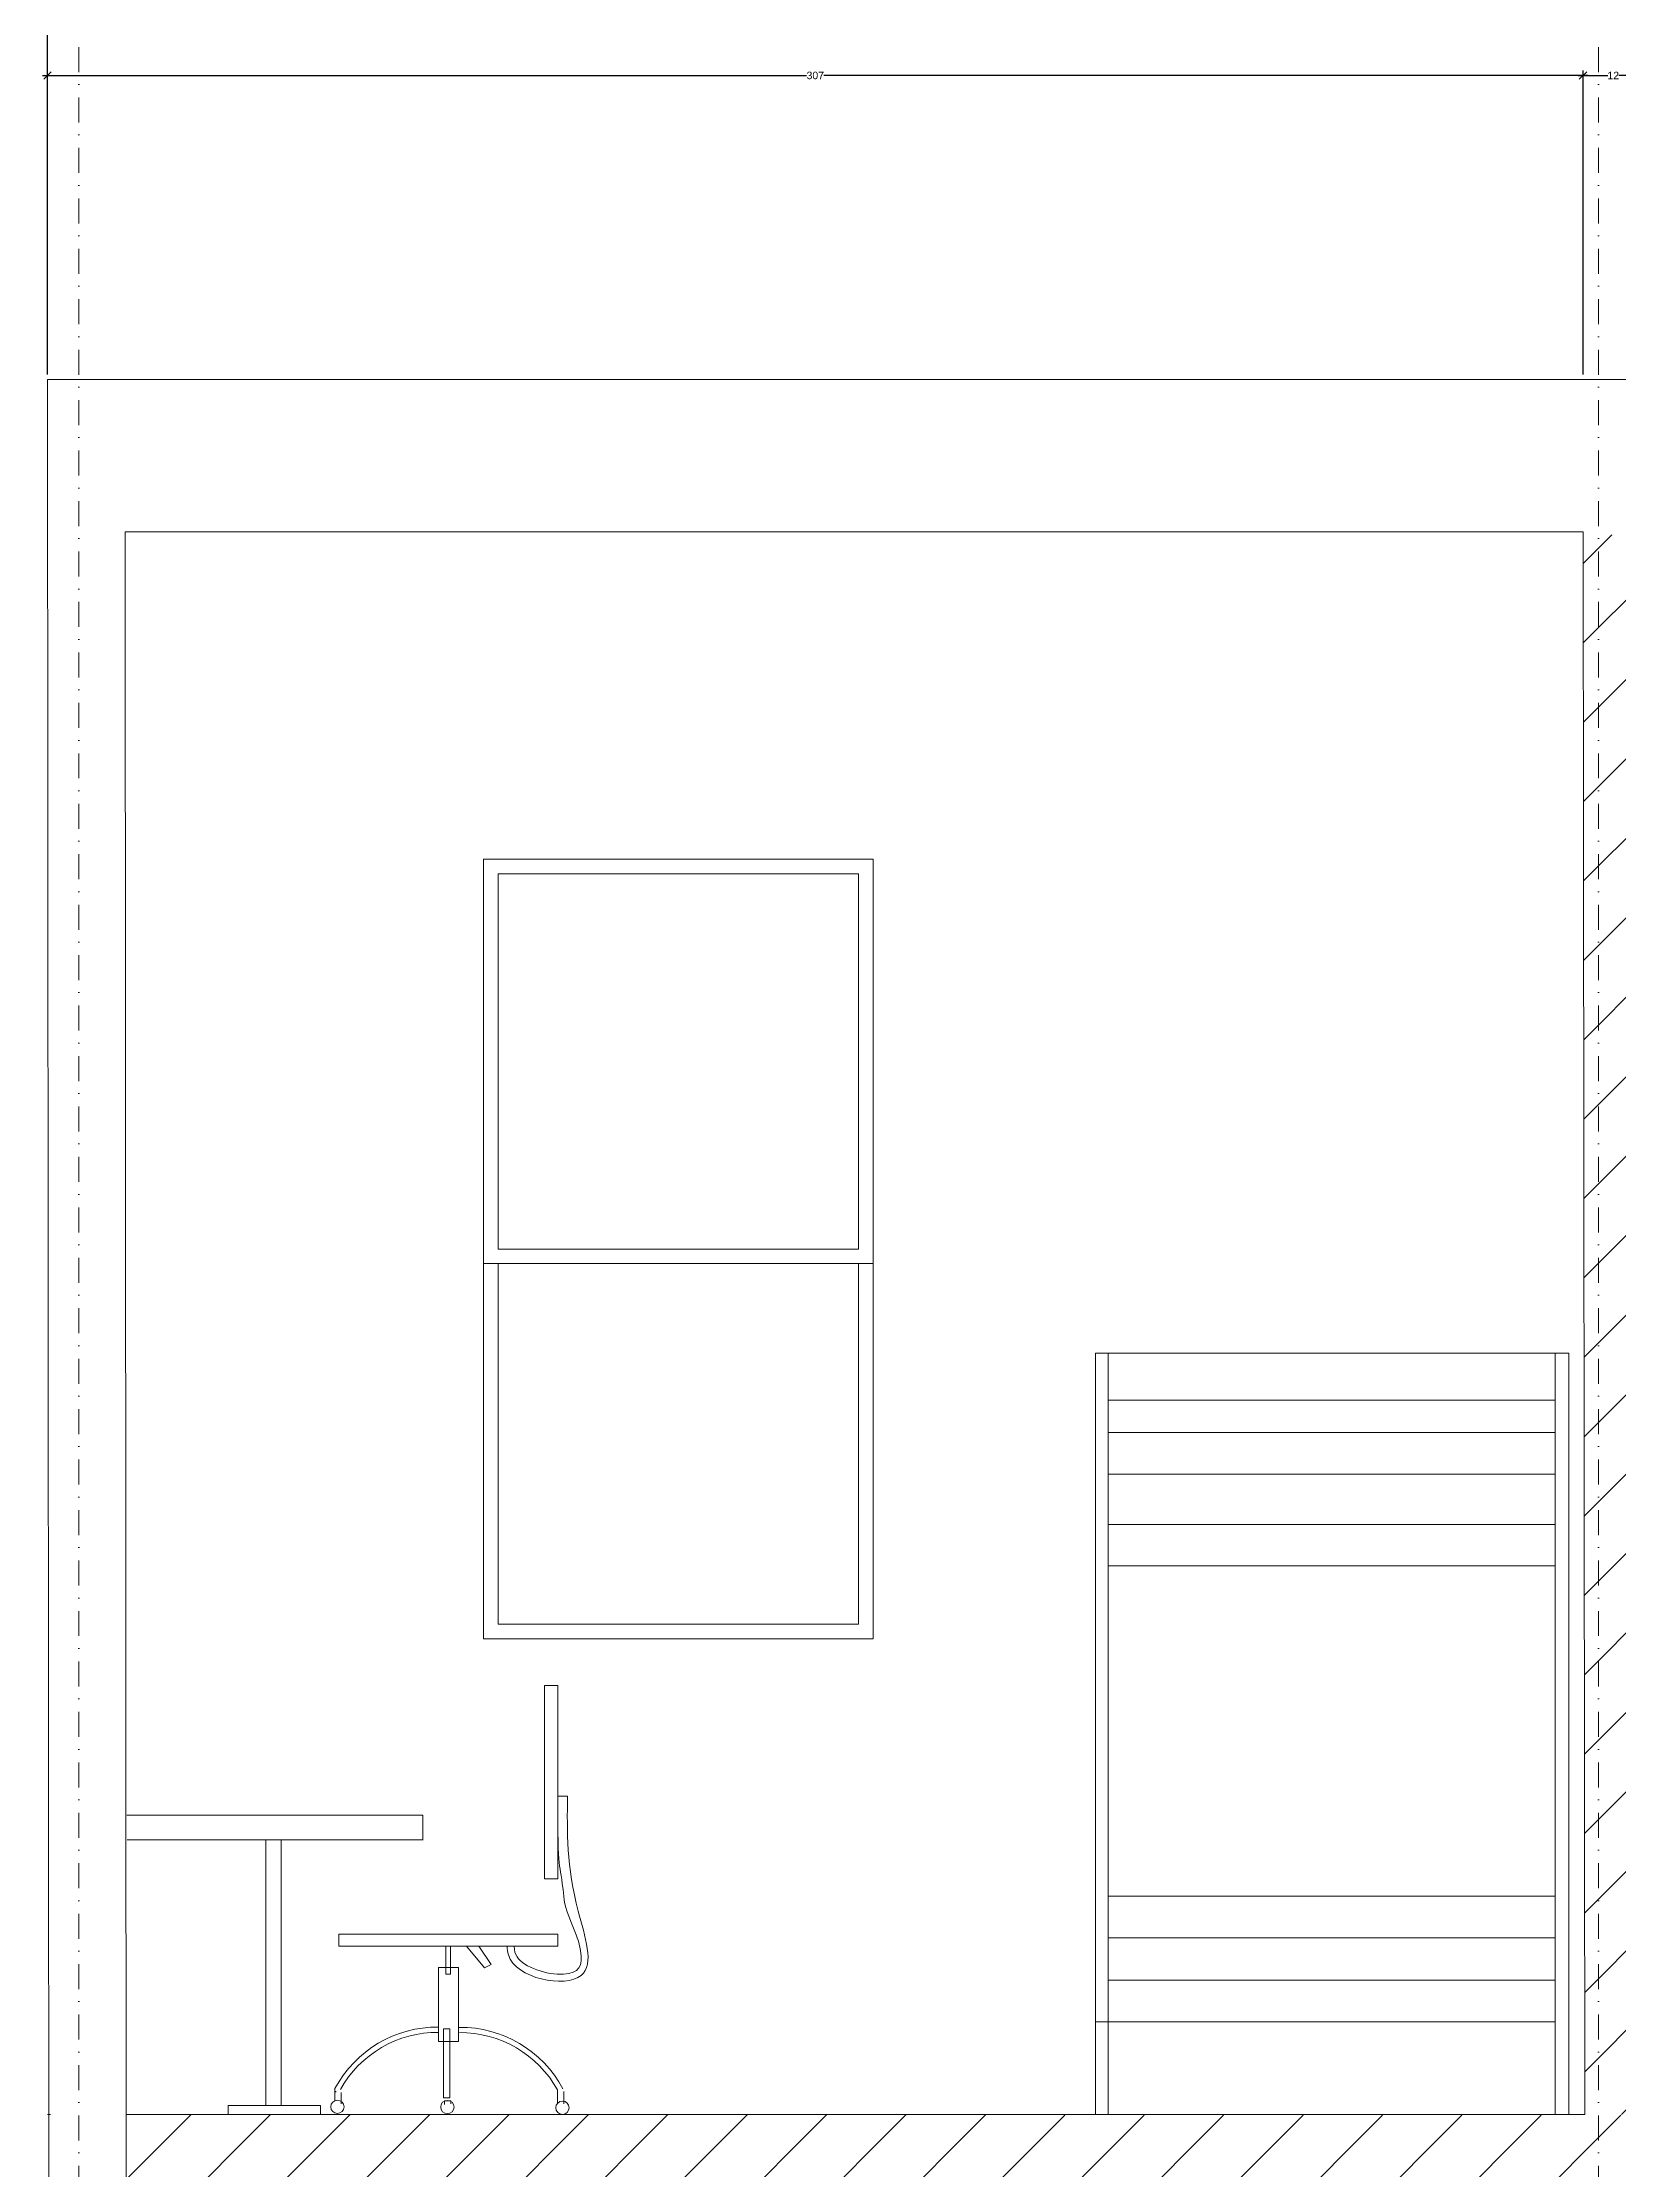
# Model space of a CAD drawing. Header units: centimetres. Extents: x -3748 to 36104, y 2014 to 15840.
# Drawn here: x -998.3 to -682.8, y 5448.1 to 5873.9 of the extents above; entities that cross this region are included whole.
import ezdxf

# ---------------------------------------------------------------- set-up
doc = ezdxf.new("R2010")
doc.units = ezdxf.units.CM
doc.header["$MEASUREMENT"] = 0
doc.linetypes.add('DASHDOT', pattern=[1, 0.5, -0.25, 0, -0.25])
doc.layers.get('0').update_dxf_attribs({"lineweight": 18})
doc.layers.get('DEFPOINTS').update_dxf_attribs({"color": 210})
for name, color, linetype, lineweight in [('Arredi', 3, 'Continuous', 15), ('Dettagli', 3, 'Continuous', 18), ('linee', 252, 'DASHDOT', 13), ('Muri esterni', 1, 'Continuous', 30), ('Quote', 5, 'Continuous', 18), ('S.Finestre', 6, 'Continuous', 30)]:
    doc.layers.add(name, color=color, linetype=linetype, lineweight=lineweight)
doc.styles.get("Standard").update_dxf_attribs({"font": 'Arial.ttf'})
doc.dimstyles.get("Standard").update_dxf_attribs({"dimtxt": 1.5, "dimasz": 1.5, "dimexe": 1, "dimexo": 1, "dimgap": 0.09, "dimtad": 0, "dimdec": 0, "dimzin": 0, "dimdsep": 46, "dimtxsty": 'Standard', "dimblk": 'OBLIQUE', "dimblk1": 'OBLIQUE', "dimblk2": 'OBLIQUE', "dimcen": 0.09, "dimdle": 1, "dimadec": 0, "dimazin": 0, "dimtfac": 1, "dimtdec": 0, "dimtofl": 0, "dimtmove": 0, "dimatfit": 3, "dimldrblk": 'OBLIQUE', "dimfxl": 1, "dimtolj": 1, "dimtzin": 0, "dimarcsym": 0})

# ---------------------------------------------------------------- blocks, each defined once
blk = doc.blocks.new('_Oblique')
at = {"color": 0, "linetype": 'ByBlock', "lineweight": -2}
blk.add_line((-0.5, -0.5), (0.5, 0.5), dxfattribs=at)
blk = doc.blocks.new('*D32')
at = {"layer": 'DEFPOINTS', "color": 0, "transparency": 16777216}
for p in [(-360.81, 5947.28), (-997.28, 5806.42), (-360.81, 5806.42)]:
    blk.add_point(p, dxfattribs=at)
at = {"layer": 'Quote', "color": 0, "lineweight": -2, "transparency": 16777216}
for p, q in [((-998.28, 5947.28), (-680.8, 5947.28)), ((-997.28, 5807.42), (-997.28, 5948.28)), ((-359.81, 5947.28), (-677.29, 5947.28)), ((-360.81, 5807.42), (-360.81, 5948.28))]:
    blk.add_line(p, q, dxfattribs=at)
at = {"layer": 'Quote', "color": 0, "lineweight": -2, "transparency": 16777216, "xscale": 1.5, "yscale": 1.5, "zscale": 1.5, "rotation": 180}
blk.add_blockref('_Oblique', (-997.28, 5947.28), dxfattribs=at)
at = {"layer": 'Quote', "color": 0, "lineweight": -2, "transparency": 16777216, "xscale": 1.5, "yscale": 1.5, "zscale": 1.5}
blk.add_blockref('_Oblique', (-360.81, 5947.28), dxfattribs=at)
at = {"layer": 'Quote', "color": 0, "transparency": 16777216, "insert": (-679.04, 5947.28), "char_height": 1.5, "attachment_point": 5}
blk.add_mtext('\\A1;636', dxfattribs=at)
blk = doc.blocks.new('*D33')
at = {"layer": 'DEFPOINTS', "color": 0, "transparency": 16777216}
for p in [(-689.85, 5867.28), (-997.28, 5806.42), (-689.85, 5806.42)]:
    blk.add_point(p, dxfattribs=at)
at = {"layer": 'Quote', "color": 0, "lineweight": -2, "transparency": 16777216}
for p, q in [((-997.28, 5807.42), (-997.28, 5868.28)), ((-689.85, 5807.42), (-689.85, 5868.28)), ((-998.28, 5867.28), (-845.3, 5867.28)), ((-688.85, 5867.28), (-841.83, 5867.28))]:
    blk.add_line(p, q, dxfattribs=at)
at = {"layer": 'Quote', "color": 0, "lineweight": -2, "transparency": 16777216, "xscale": 1.5, "yscale": 1.5, "zscale": 1.5, "rotation": 180}
blk.add_blockref('_Oblique', (-997.28, 5867.28), dxfattribs=at)
at = {"layer": 'Quote', "color": 0, "lineweight": -2, "transparency": 16777216, "xscale": 1.5, "yscale": 1.5, "zscale": 1.5}
blk.add_blockref('_Oblique', (-689.85, 5867.28), dxfattribs=at)
at = {"layer": 'Quote', "color": 0, "transparency": 16777216, "insert": (-843.56, 5867.28), "char_height": 1.5, "attachment_point": 5}
blk.add_mtext('\\A1;307', dxfattribs=at)
blk = doc.blocks.new('*D34')
at = {"layer": 'DEFPOINTS', "color": 0, "transparency": 16777216}
for p in [(-677.75, 5867.28), (-689.85, 5806.42), (-677.75, 5806.42)]:
    blk.add_point(p, dxfattribs=at)
at = {"layer": 'Quote', "color": 0, "lineweight": -2, "transparency": 16777216}
for p, q in [((-689.85, 5807.42), (-689.85, 5868.28)), ((-677.75, 5807.42), (-677.75, 5868.28)), ((-690.85, 5867.28), (-684.89, 5867.28)), ((-676.75, 5867.28), (-682.71, 5867.28))]:
    blk.add_line(p, q, dxfattribs=at)
at = {"layer": 'Quote', "color": 0, "lineweight": -2, "transparency": 16777216, "xscale": 1.5, "yscale": 1.5, "zscale": 1.5, "rotation": 180}
blk.add_blockref('_Oblique', (-689.85, 5867.28), dxfattribs=at)
at = {"layer": 'Quote', "color": 0, "lineweight": -2, "transparency": 16777216, "xscale": 1.5, "yscale": 1.5, "zscale": 1.5}
blk.add_blockref('_Oblique', (-677.75, 5867.28), dxfattribs=at)
at = {"layer": 'Quote', "color": 0, "transparency": 16777216, "insert": (-683.8, 5867.28), "char_height": 1.5, "attachment_point": 5}
blk.add_mtext('\\A1;12', dxfattribs=at)

msp = doc.modelspace()

# ---------------------------------------------------------------- hatches: boundary and pattern name
at = {"layer": 'Dettagli'}
h = msp.add_hatch(dxfattribs=at)
h.set_pattern_fill('ANSI31', color=256, scale=90)
h.paths.add_polyline_path([(-677.61, 5775.33), (-689.82, 5775.33), (-689.5, 5459.07), (-676.66, 5459.07), (-676.66, 5568.59)])
h.paths.add_polyline_path([(-375.79, 5459.07), (-375.84, 5459.07), (-375.84, 5458.88), (-375.84, 5459.07), (-577.21, 5459.07), (-577.21, 5458.87), (-579.59, 5458.87), (-981.58, 5459.07), (-981.57, 5437.21), (-583.05, 5437.21), (-583.05, 5437.29), (-505, 5437.29), (-375.84, 5437.21)])
h.paths.add_polyline_path([(-676.05, 5437.21), (-689.47, 5437.21), (-689.22, 5234.89), (-675.08, 5234.96)])

# ---------------------------------------------------------------- linework, layer by layer
at = {"layer": 'Arredi', "lineweight": 0}
for p, q in [((-787.43, 5459.07), (-787.43, 5611.5)), ((-761.25, 5611.5), (-761.25, 5611.5)), ((-692.7, 5611.5), (-692.7, 5459.07)), ((-895.13, 5522.78), (-893.17, 5522.78)), ((-981.4, 5519.02), (-922.11, 5519.02)), ((-953.57, 5519.02), (-953.57, 5519.02)), ((-922.11, 5519.02), (-922.11, 5514.01)), ((-922.07, 5514.06), (-981.36, 5514.06)), ((-953.57, 5460.91), (-953.57, 5514.06)), ((-950.48, 5460.91), (-950.48, 5514.06)), ((-913.39, 5492.77), (-909.79, 5488.46)), ((-908.44, 5489.13), (-910.92, 5492.77)), ((-909.79, 5488.46), (-908.44, 5489.13)), ((-939.74, 5464.31), (-939.74, 5461.84)), ((-939.54, 5463.76), (-939.54, 5463.58)), ((-938.47, 5463.51), (-938.47, 5461.24)), ((-895.16, 5464.01), (-895.16, 5461.35)), ((-893.89, 5463.69), (-893.89, 5463.51)), ((-893.89, 5463.69), (-893.89, 5461.21)), ((-997.28, 5459.07), (-996.71, 5459.07)), ((-692.7, 5459.07), (-787.43, 5459.07))]:
    msp.add_line(p, q, dxfattribs=at)
for points in [[(-787.43, 5602.12), (-787.43, 5611.5), (-692.7, 5611.5), (-692.7, 5610.43)], [(-695.45, 5602.12), (-784.93, 5602.12)], [(-787.43, 5587.3), (-787.43, 5595.61)], [(-784.93, 5595.61), (-695.45, 5595.61)], [(-695.45, 5587.3), (-784.93, 5587.3)], [(-787.43, 5568.93), (-787.43, 5577.19)], [(-784.93, 5577.19), (-695.45, 5577.19)], [(-695.45, 5568.93), (-784.93, 5568.93)], [(-784.93, 5502.81), (-695.45, 5502.81)], [(-692.7, 5502.81), (-692.7, 5494.43)], [(-695.45, 5494.43), (-784.93, 5494.43)], [(-695.45, 5477.62), (-787.43, 5477.62), (-787.43, 5485.99)], [(-784.93, 5485.99), (-695.45, 5485.99)], [(-917.81, 5461.1), (-917.81, 5461.83), (-916.52, 5461.83), (-916.52, 5461.24)]]:
    msp.add_lwpolyline(points, dxfattribs=at)
for points in [[(-787.43, 5611.5), (-784.93, 5611.5), (-784.93, 5459.07), (-787.43, 5459.07)], [(-692.7, 5611.5), (-695.45, 5611.5), (-695.45, 5459.07), (-692.7, 5459.07)], [(-895.13, 5544.97), (-897.77, 5544.97), (-897.77, 5506.24), (-895.13, 5506.24)], [(-895.13, 5495.18), (-938.96, 5495.18), (-938.96, 5492.77), (-895.13, 5492.77)], [(-917.53, 5492.77), (-916.57, 5492.77), (-916.57, 5487.21), (-917.53, 5487.21)], [(-918.98, 5488.53), (-914.98, 5488.53), (-914.98, 5473.67), (-918.98, 5473.67)], [(-918, 5476.24), (-916.71, 5476.24), (-916.71, 5462.39), (-918, 5462.39)], [(-961.11, 5460.91), (-942.63, 5460.91), (-942.63, 5459.07), (-961.11, 5459.07)]]:
    msp.add_lwpolyline(points, close=True, dxfattribs=at)
for centre in [(-939.25, 5460.61), (-917.23, 5460.58), (-894.19, 5460.44)]:
    msp.add_circle(centre, 1.33, dxfattribs=at)
for centre, radius, start, end in [((-919.19, 5453.27), 23.32, 89.4897, 151.7453), ((-914.63, 5453.21), 23.32, 28.2547, 90.5103), ((-919.19, 5453.27), 22.26, 89.4897, 150.9864), ((-914.63, 5453.21), 22.26, 29.0136, 90.5103)]:
    msp.add_arc(centre, radius, start, end, dxfattribs=at)
for points, knots in [([(-893.17, 5522.78), (-893.27, 5515.76), (-893.42, 5504.84), (-885.26, 5482.58), (-904.71, 5486.52), (-905.23, 5492.18), (-905.26, 5492.77)], [0, 0, 0, 0, 0.2369333, 0.3685451, 0.5239139, 0.5418607, 0.5418607, 0.5418607, 0.5418607]), ([(-895.13, 5522.78), (-895.13, 5506.24), (-894.74, 5510.7), (-893.51, 5498.73), (-891, 5495.2), (-890.14, 5488.67), (-890.73, 5487.43), (-897.24, 5486.93), (-901.93, 5488.58), (-903.68, 5491.25), (-903.8, 5491.86), (-903.86, 5492.77)], [0, 0, 0, 0, 0.2018622, 0.2018622, 0.3046987, 0.3046987, 0.4075351, 0.4075351, 0.5103716, 0.5103716, 0.5409391, 0.5409391, 0.5409391, 0.5409391])]:
    msp.add_open_spline(points, degree=3, knots=knots, dxfattribs=at)
at = {"layer": 'linee', "ltscale": 10}
for p, q in [((-991.04, 6095.18), (-991.04, 4840.6)), ((-686.76, 6095.18), (-686.76, 4840.6))]:
    msp.add_line(p, q, dxfattribs=at)
at = {"layer": 'Muri esterni', "lineweight": 0}
for p, q in [((-997.28, 5806.42), (-996.84, 5212.67)), ((-360.81, 5806.42), (-997.28, 5806.42)), ((-981.73, 5775.94), (-981.47, 5234.51)), ((-689.82, 5775.94), (-981.73, 5775.94)), ((-689.5, 5459.07), (-689.82, 5775.94)), ((-981.58, 5459.07), (-689.5, 5459.07))]:
    msp.add_line(p, q, dxfattribs=at)
msp.add_lwpolyline([(-981.58, 5459.07), (-689.5, 5459.07)], dxfattribs=at)
at = {"layer": 'S.Finestre', "lineweight": 0}
for p, q in [((-910.02, 5710.4), (-910.02, 5554.3)), ((-910.02, 5710.4), (-831.97, 5710.4)), ((-831.97, 5710.4), (-831.96, 5554.3)), ((-907.09, 5707.47), (-834.9, 5707.47)), ((-907.09, 5707.47), (-907.09, 5632.35)), ((-834.9, 5707.47), (-834.9, 5632.35)), ((-907.09, 5629.42), (-907.09, 5557.23)), ((-834.9, 5629.42), (-834.9, 5557.23)), ((-907.09, 5557.23), (-834.9, 5557.23)), ((-910.02, 5554.3), (-831.97, 5554.3))]:
    msp.add_line(p, q, dxfattribs=at)
for points in [[(-831.97, 5629.42), (-910.02, 5629.42)], [(-834.9, 5632.35), (-907.09, 5632.35)]]:
    msp.add_lwpolyline(points, dxfattribs=at)

# ---------------------------------------------------------------- dimensions: what is measured, and where the dimension line sits
at = {"layer": 'Quote'}
for base, p2, picture, middle in [((-360.81, 5947.28), (-360.81, 5806.42), '*D32', (-679.04, 5947.28)), ((-689.85, 5867.28), (-689.85, 5806.42), '*D33', (-843.56, 5867.28))]:
    dim = msp.add_linear_dim(base=base, p1=(-997.28, 5806.42), p2=p2, dimstyle='Standard', dxfattribs=at)
    dim.commit()
    dim.dimension.update_dxf_attribs({"geometry": picture, "text_midpoint": middle})
dim = msp.add_linear_dim(base=(-677.75, 5867.28), p1=(-689.85, 5806.42), p2=(-677.75, 5806.42), dimstyle='Standard', override={"dimtmove": 1}, dxfattribs=at)
dim.commit()
dim.dimension.update_dxf_attribs({"geometry": '*D34', "text_midpoint": (-683.8, 5867.28)})

doc.saveas('drawing.dxf')
